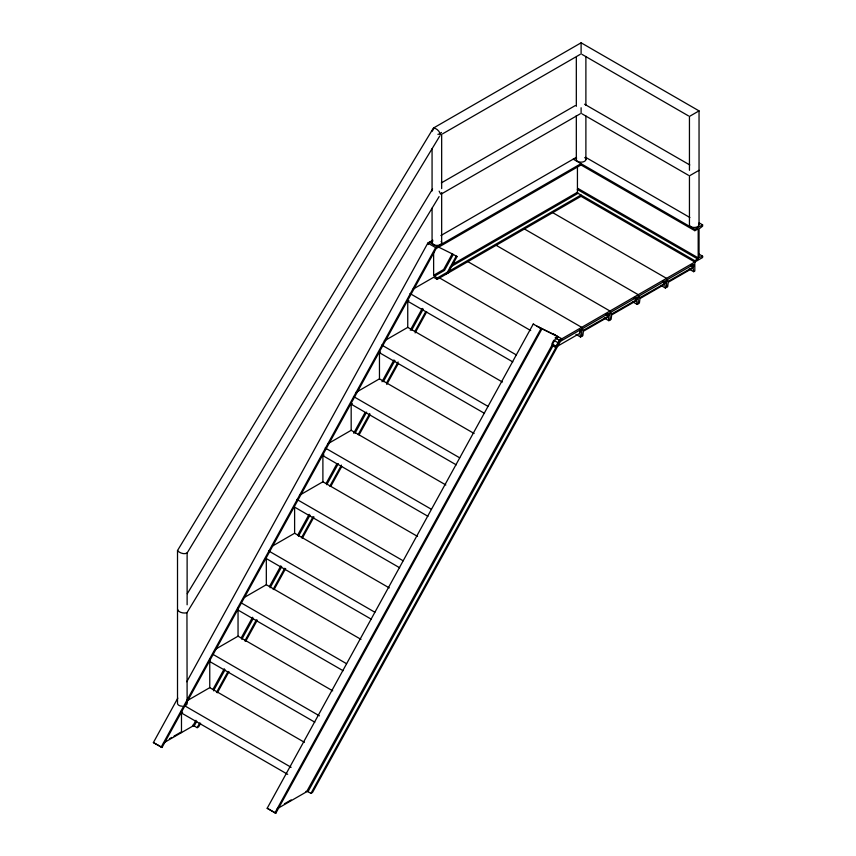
<?xml version="1.0" encoding="UTF-8"?>
<svg xmlns="http://www.w3.org/2000/svg" width="856" height="856" viewBox="0 0 856 856"><rect width="100%" height="100%" fill="white"/><g stroke="black" fill="none" stroke-linecap="round" stroke-linejoin="round"><path stroke-width="1.28" d="M699.042 224.7L699.042 110.884L581.106 42.8L433.521 128.004L433.468 129.663M440.466 134.895C439.973 131.696 436.795 128.261 433.521 128.004M581.106 42.8L581.106 53.885M581.106 107.76L581.106 113.302M608.83 315.094L608.242 316.132L582.99 330.502L582.818 328.394L608.83 313.382L608.83 315.094L606.53 313.756M637.11 298.765L636.522 299.803L611.28 314.163L611.098 312.065L637.11 297.053L637.11 298.765L634.81 297.428M665.39 282.426L664.802 283.464L639.56 297.835L639.389 295.737L665.39 280.725L665.39 282.426L663.09 281.1M693.67 266.098L693.082 267.136L667.841 281.506L667.669 279.409L693.67 264.397L693.67 266.098L691.37 264.772M428.096 244.527L429.38 242.184L437.191 246.689L437.191 248.005L581.01 164.973L694.815 230.681L698.196 228.927L698.196 258.555L694.815 260.716L578.046 193.296L577.436 192.268L577.436 166.203M182.317 706.179A4.804 2.771 0 0 1 177.513 703.407L177.513 550.526L433.254 128.347M177.513 550.526C179.396 553.04 184.479 554.742 187.122 552.933L187.122 604.785M177.684 609.568C178.497 612.618 184.061 613.613 186.95 612.714L439.085 196.591M186.95 612.714L187.122 703.407A4.804 2.771 0 0 1 184.714 705.804L291.136 767.308M437.191 246.689L162.019 747.491L153.385 742.569L177.802 698.122M186.801 681.74L427.829 243.083L432.836 240.194M161.185 747.074L435.64 247.587L581.01 163.667L581.01 164.973M195.949 720.313L192.782 726.081L163.4 743.04M212.919 689.422L224.283 668.75M241.199 637.955L252.563 617.272M269.48 586.478L280.843 565.805M297.77 535.011L309.134 514.328M326.05 483.533L336.783 464.005M353.699 433.211L365.063 412.528M381.99 381.733L393.974 359.905M410.27 330.255L422.265 308.428M447.966 273.128L457.072 256.554L452.246 253.868L443.643 269.512L433.628 275.3L437.191 278.04L581.01 195.008L581.01 196.324L437.191 279.356L433.628 277.291L412.774 289.328M192.493 725.257L192.782 726.081L194.194 725.963L196.762 721.276M213.497 690.824L225.075 669.745M241.809 639.304L253.387 618.214M270.122 587.772L281.699 566.693M298.434 536.241L310.022 515.162M326.746 484.71L338.334 463.631M355.058 433.179L366.646 412.1M383.37 381.648L394.958 360.569M411.693 330.127L423.271 309.037M453.284 254.425L444.51 270.4L434.227 276.328M194.194 725.963L197.148 727.675L199.726 722.978M216.472 692.504L228.06 671.404M244.816 640.93L256.404 619.83M273.15 589.356L284.748 568.256M301.494 537.771L313.082 516.671M329.828 486.197L341.426 465.097M358.172 434.623L369.76 413.523M386.505 383.049L398.104 361.949M414.85 331.465L425.796 311.541M446.404 274.027L456.237 256.137L457.072 256.554M200.636 723.256L198.699 726.776L197.148 727.675M217.381 692.782L228.98 671.682M245.726 641.208L257.314 620.108M274.059 589.624L285.658 568.523M302.403 538.05L313.992 516.949M330.737 486.476L341.694 466.541M359.081 434.891L370.027 414.967M386.773 384.494L398.372 363.393M415.117 332.909L426.705 311.819M533.245 324.071L541.88 328.982L275.825 813.2L274.99 812.783L267.179 808.278L533.245 324.071L534.08 324.478M274.99 812.783L541.046 328.576L541.88 328.982M552.334 342.903L553.789 340.26L558.037 342.71L580.539 329.71L579.951 332.46L579.951 330.052M556.689 339.062L557.973 336.718L556.935 336.162L306.587 791.789L277.205 808.749M305.902 791.393L307.989 791.672L553.479 344.904M551.906 345.321L555.469 347.375L559.407 340.207L702.615 257.517L702.615 256.201L699.149 254.2M310.953 793.384L560.937 338.43L561.761 338.837L312.504 792.485L310.953 793.384L307.989 791.672M186.95 553.297L439.781 136.04M187.314 593.679L432.569 188.909M442.638 133.825L580.133 54.442M441.311 182.927L575.339 105.545M441.022 194.184L580.133 113.859M440.894 235.539L576.548 157.226M699.042 110.884L689.444 116.427L689.444 170.301M452.878 264.183L577.436 192.268M450.267 267.072L578.046 193.296M502.408 382.033L407.745 327.377L407.745 301.248L408.879 300.595M384.323 340.891L407.745 327.377M474.117 433.5L379.465 378.844L379.465 352.715L380.599 352.062M699.042 170.301L689.444 175.844L689.444 224.7A4.804 2.771 0 0 0 694.869 227.45A4.804 2.771 0 0 0 698.87 223.983M356.043 392.369L379.465 378.844M445.837 484.967L351.174 430.311L351.174 404.192L352.319 403.529M573.199 159.152L694.815 229.365L702.615 224.861L702.615 226.177L699.052 228.916L699.052 257.581L702.615 256.201M327.762 443.836L351.174 430.311M417.557 536.434L322.894 481.789L322.894 455.66L324.028 455.007M555.469 347.375L579.951 333.241L580.539 337.018L582.818 335.702L583.407 331.24L608.242 316.913L608.83 320.69L611.098 319.374L611.687 314.912L636.522 300.584L637.11 304.361L639.389 303.045L639.978 298.584L664.802 284.256L665.39 288.023L667.669 286.717L668.258 282.255L693.082 267.917L693.67 271.694L694.815 271.042L694.815 260.716M299.482 495.303L322.894 481.789M272.326 546.128L294.614 533.256L389.277 587.912M244.046 597.595L266.323 584.723L360.986 639.379M215.766 649.062L238.043 636.19L332.706 690.846M186.929 700.839L209.763 687.668L304.426 742.312M182.617 712.353L181.483 713.005L287.68 774.327M169.509 738.728L171.767 737.423M174.025 736.128L180.809 732.212M284.438 803.784L291.222 799.879M441.118 241.381A4.804 2.771 0 0 1 440.102 244.698A4.804 2.771 0 0 1 434.281 244.998L432.601 243.939A4.804 2.771 0 0 1 432.815 241.167M437.876 246.742L452.246 253.868M553.96 334.332L553.126 333.926L561.761 338.837M556.935 336.162L538.927 327.281M153.385 742.569L157.729 744.998M267.179 808.278L275.825 813.2M432.344 243.896L432.901 244.206M537.033 326.19L556.09 335.627M582.08 54.442L688.459 115.87M584.573 104.218L689.797 164.962M582.08 113.859L688.459 175.277M585.643 157.322L689.883 217.51M699.149 222.86L702.615 224.861M577.918 188.427L698.378 257.977M577.318 189.454L697.768 259.004M581.01 196.324L694.815 262.032M690.781 265.809L693.082 267.136M689.069 269.041L693.67 271.694M552.719 212.652L666.535 278.361L666.535 287.37M662.501 282.138L664.802 283.464M660.789 285.369L665.39 288.023M524.439 228.98L638.244 294.689L638.244 303.698M634.221 298.466L636.522 299.803M632.509 301.697L637.11 304.361M496.159 245.308L609.964 311.017L609.964 320.026M605.941 314.794L608.242 316.132M604.218 318.025L608.83 320.69M467.868 261.636L581.684 327.345L581.684 336.355M427.829 243.083L435.64 247.587M575.938 334.354L580.539 337.018M555.17 337.756L559.407 340.207M439.588 277.965L530.709 330.566M551.853 343.78L556.1 346.231M410.056 293.565L516.254 354.887M407.745 301.248L512.798 361.906M381.765 345.043L487.974 406.354M379.465 352.715L484.507 413.373M353.485 396.51L459.693 457.821M351.174 404.192L456.227 464.84M325.205 447.977L431.413 509.299M322.894 455.66L427.947 516.307M296.925 499.444L403.123 560.766M399.666 567.774L294.614 507.127L294.614 533.256M268.634 550.922L374.842 612.233M371.376 619.252L266.323 558.593L266.323 584.723M241.51 603.052L346.562 663.7M238.043 610.071L343.096 670.719M213.23 654.519L319.427 715.841M209.763 661.538L314.815 722.186M158.21 745.255L162.019 747.491M439.139 191.156L440.487 193.745M694.815 229.365L694.815 230.681M585.889 56.475L585.889 105.384M585.889 115.956L585.889 159.58M576.323 57.395L576.323 106.305M576.323 115.56L576.323 159.184M441.664 134.381L441.664 188.588M441.664 192.547L441.664 242.783M437.191 278.04L437.191 279.356M433.628 251.846L433.628 275.3M432.066 148.687L432.066 190.984M432.066 208.169L432.066 242.537M238.043 607.642L238.043 636.19M209.763 659.109L209.763 687.668M181.483 710.587L181.483 732.597M584.734 157.568A4.804 2.771 0 0 1 585.076 160.939L584.241 161.474A4.804 2.771 0 0 1 578.41 161.677L577.479 161.196A4.804 2.771 0 0 1 576.57 158.467M441.439 132.455A4.804 2.771 0 0 1 437.898 134.328M432.066 131.503A4.804 2.771 0 0 1 432.815 130.133"/></g></svg>
